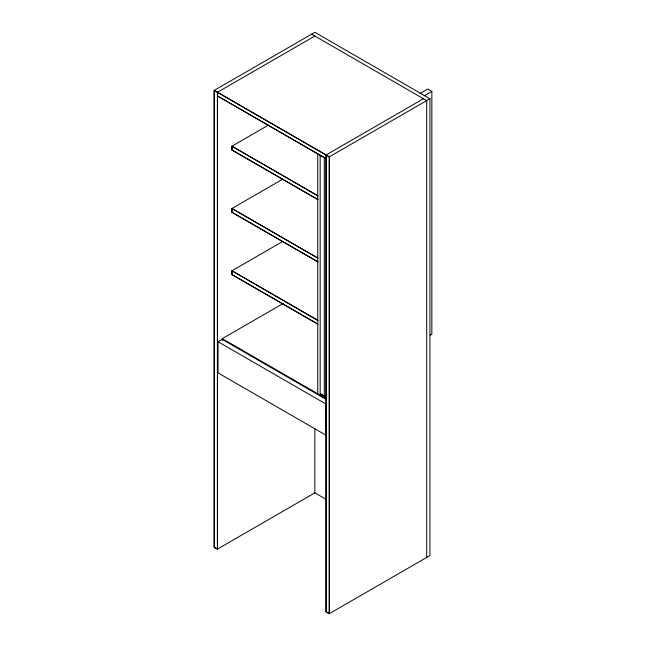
<?xml version="1.0" encoding="UTF-8"?>
<svg xmlns="http://www.w3.org/2000/svg" width="646" height="646" viewBox="0 0 646 646"><rect width="100%" height="100%" fill="white"/><g stroke="black" fill="none" stroke-linecap="round" stroke-linejoin="round"><path stroke-width="0.97" d="M314.852 428.314L314.852 492.85L217.387 549.124L214.149 547.259L214.149 90.44L314.852 32.3L429.937 98.741L429.937 555.56L329.242 613.7L326.004 611.835L326.004 155.016L423.469 98.741M314.852 36.039L217.387 92.305L217.387 549.124M317.824 199.59L231.882 149.969L231.882 146.23L268.671 124.993M231.882 149.969L317.929 199.525M419.908 93.533L427.709 89.027L431.851 91.417L431.851 334.152L430.115 335.153M424.042 95.923L431.851 91.417M317.824 261.88L231.882 212.268L231.882 208.529L282.649 179.217M231.882 212.268L317.929 261.816M214.149 90.44L329.242 156.881L429.937 98.741M317.824 324.171L231.882 274.558L231.882 270.819L282.649 241.515M231.882 274.558L317.929 324.114M222.281 340.523L222.281 338.657L283.126 303.523M218.033 341.726L325.568 403.815L325.568 434.96L218.033 372.879L218.033 341.726L222.176 339.344L326.238 399.422M322.742 394.649L321.005 395.651L321.005 393.64M320.174 155.137L320.174 393.85L324.316 396.232L326.916 394.73M214.149 547.259L217.5 549.06L217.5 92.249M326.004 611.835L329.347 613.635L329.347 156.825L214.262 90.375L214.262 547.194M311.614 34.165L426.707 100.614L426.707 557.433M317.929 195.786L231.995 146.174L231.995 149.912M231.882 146.23L317.824 195.851M317.929 258.077L231.995 208.464L231.995 212.203M231.882 208.529L317.824 258.142M317.929 320.376L231.995 270.755L231.995 274.493M231.882 270.819L317.824 320.432M222.281 338.657L326.553 398.857M314.231 492.494L326.44 499.544M329.242 156.881L329.242 613.7M326.109 154.951L326.109 611.77M324.316 157.527L324.316 396.232M317.767 153.377L317.767 393.785M217.5 95.979L326.109 158.69L217.5 95.979"/></g></svg>
